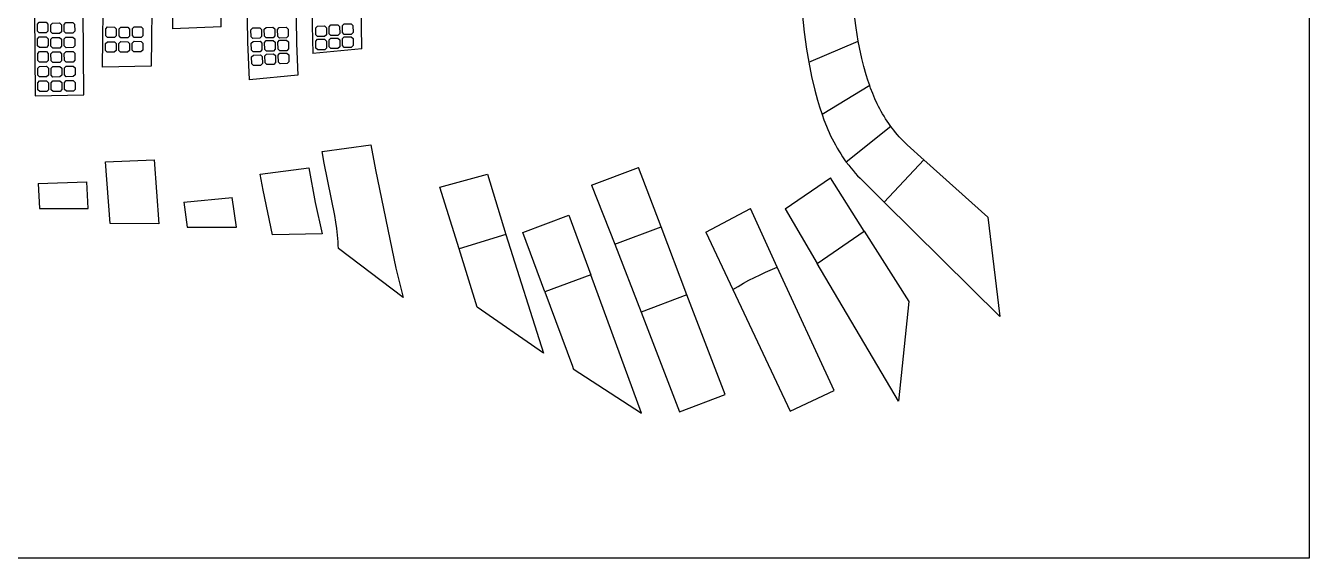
# Model space of a CAD drawing. Header units: millimetres. Extents: x 19106 to 24547, y 13072 to 17462.
# Drawn here: x 22107 to 23627, y 14549 to 15179 of the extents above; entities that cross this region are included whole.
import ezdxf

# ---------------------------------------------------------------- set-up
doc = ezdxf.new("R2010")
doc.units = ezdxf.units.MM
doc.header["$LTSCALE"] = 100
doc.header["$MEASUREMENT"] = 0
doc.layers.add('Default', color=7, linetype='Continuous')
doc.layers.add('PV CELL', color=1, linetype='Continuous')

msp = doc.modelspace()

# ---------------------------------------------------------------- linework, layer by layer
at = {"layer": 'Default'}
msp.add_lwpolyline([(23627, 14548.7), (20501.9, 14548.7), (20501.9, 16905), (23627, 16905)], close=True, dxfattribs=at)
for points in [[(22282.2, 15276.6), (22280.6, 15175.1)], [(22338.3, 15177.3), (22339.9, 15277.2)], [(22504.9, 15151.5), (22504.1, 15205.3), (22504.5, 15248.7)], [(22446.5, 15245.8), (22446.1, 15178.8), (22446.8, 15145.9)], [(22197.7, 15129.6), (22198.8, 15228.8)], [(22256.4, 15229.1), (22255.3, 15130.9)], [(23092.8, 15160.3), (23090.2, 15176.3), (23087.5, 15196.2), (23085, 15220.5)], [(22371.7, 15114.8), (22369.8, 15159.1), (22369.1, 15214.2)], [(22426.6, 15217.4), (22427.4, 15157.7), (22429.1, 15120.1)], [(23025.1, 15205.5), (23028.8, 15171.1), (23031.6, 15150.8), (23034.2, 15135.6)], [(22117.2, 15194.3), (22118, 15095.7)], [(22175.5, 15097), (22174.7, 15195)], [(22338.3, 15177.3), (22280.6, 15175.1)], [(23034.2, 15135.6), (23092.8, 15160.3)], [(23034.2, 15135.6), (23092.8, 15160.3)], [(23106.4, 15107.8), (23104.2, 15114.2), (23102.2, 15120.6), (23099.5, 15130.3), (23097.1, 15140), (23094.2, 15153.1), (23092.8, 15160.3)], [(22504.9, 15151.5), (22446.8, 15145.9)], [(22255.3, 15130.9), (22197.7, 15129.6)], [(23034.2, 15135.6), (23037.5, 15118.6), (23041.3, 15102.6), (23044.5, 15090.8), (23046.8, 15082.9), (23049.9, 15073.5)], [(22429.1, 15120.1), (22371.7, 15114.8)], [(22118, 15095.7), (22175.5, 15097)], [(23106.4, 15107.8), (23049.9, 15073.5)], [(23106.4, 15107.8), (23049.9, 15073.5)], [(23131.4, 15059.6), (23128.9, 15063), (23127, 15065.8), (23125.1, 15068.6), (23123.4, 15071.5), (23121.6, 15074.3), (23120, 15077.2), (23118.4, 15080.2), (23116.8, 15083.2), (23115.4, 15086.2), (23112.5, 15092.3), (23109.9, 15098.4), (23107.5, 15104.7), (23106.4, 15107.8)], [(23049.9, 15073.5), (23052.1, 15067.4), (23055.1, 15059.8), (23056.7, 15056), (23058.3, 15052.2), (23060, 15048.5), (23061.8, 15044.8), (23063.7, 15041.2), (23065.7, 15037.6), (23067.7, 15034), (23069.8, 15030.5), (23072, 15027), (23074.2, 15023.6), (23076.6, 15020.2), (23078.6, 15017.4)], [(23131.4, 15059.6), (23078.6, 15017.4)], [(23131.4, 15059.6), (23078.6, 15017.4)], [(23170.7, 15019.8), (23150.8, 15037.8), (23148.4, 15040.1), (23146, 15042.4), (23143.7, 15044.9), (23141.4, 15047.3), (23139.2, 15049.8), (23137, 15052.4), (23134.9, 15055), (23132.8, 15057.6), (23131.4, 15059.6)], [(22457.9, 15029.8), (22515.6, 15037.8)], [(22515.6, 15037.8), (22521, 15008.2), (22545.2, 14891.8), (22553.8, 14857.2)], [(22477.2, 14915.3), (22477, 14919.2), (22476.8, 14923.1), (22476.2, 14931), (22475.3, 14938.8), (22474.1, 14946.5), (22472.8, 14954.3), (22460.3, 15015.9), (22457.9, 15029.8)], [(22201.4, 15017.5), (22258.8, 15019.9)], [(22206.7, 14944.7), (22201.4, 15017.5)], [(22258.8, 15019.9), (22264.5, 14944.2)], [(22384.6, 15003.1), (22442, 15010.7)], [(22442, 15010.7), (22449.8, 14969.5), (22457.8, 14932.4)], [(22776.9, 14990.2), (22832.7, 15010.9)], [(22859.2, 14940.8), (22832.7, 15010.9)], [(23078.6, 15017.4), (23081.5, 15013.7), (23084, 15010.5), (23086.6, 15007.3), (23089.3, 15004.2), (23092.1, 15001.2), (23094.9, 14998.2), (23123.6, 14969.8)], [(23123.6, 14969.8), (23170.6, 15019.9)], [(23123.6, 14969.8), (23170.6, 15019.9)], [(23170.6, 15019.9), (23246.3, 14952.3)], [(22121.6, 14992), (22179.1, 14993.9)], [(22121.6, 14992), (22123.1, 14962.3)], [(22180.7, 14962.3), (22179.1, 14993.9)], [(22398.9, 14931.4), (22388, 14984), (22384.6, 15003.1)], [(22597.3, 14987.9), (22653.7, 15003.1)], [(22653.7, 15003.1), (22675.4, 14931.6)], [(22776.9, 14990.2), (22804.4, 14920.2)], [(23006.1, 14962.1), (23060, 14998.7)], [(23099.7, 14935.7), (23060, 14998.7)], [(22293.9, 14970), (22351.4, 14975.4)], [(22356.3, 14940.5), (22351.4, 14975.4)], [(22620.3, 14914.7), (22597.3, 14987.9)], [(22123.1, 14962.3), (22180.7, 14962.3)], [(22293.9, 14970), (22298, 14940.5)], [(22912.4, 14934.5), (22965, 14962.5)], [(22996.6, 14892.9), (22965, 14962.5)], [(23006.1, 14962.1), (23044.2, 14897.5)], [(23260.3, 14834.7), (23123.6, 14969.8)], [(22264.5, 14944.2), (22206.7, 14944.7)], [(22695.6, 14934), (22750.2, 14954.5)], [(22750.2, 14954.5), (22775.9, 14883.9)], [(23246.3, 14952.3), (23260.3, 14834.7)], [(22298, 14940.5), (22356.3, 14940.5)], [(22457.8, 14932.4), (22398.9, 14931.4)], [(22675.4, 14931.6), (22620.3, 14914.7)], [(22675.4, 14931.6), (22620.3, 14914.7)], [(22675.5, 14931.8), (22720, 14791.3)], [(22721.8, 14863.8), (22695.6, 14934)], [(22804.4, 14920.2), (22859.2, 14940.8)], [(22804.4, 14920.2), (22859.2, 14940.8)], [(22889.9, 14860.3), (22859.2, 14940.8)], [(22912.4, 14934.5), (22944.4, 14866.5)], [(23044.2, 14897.5), (23099.7, 14935.7)], [(23044.2, 14897.5), (23099.7, 14935.7)], [(23099.7, 14935.7), (23152.7, 14852.3)], [(22553.8, 14857.2), (22477.2, 14915.3)], [(22641.6, 14845.8), (22620.3, 14914.7)], [(22804.4, 14920.2), (22835.8, 14839.7)], [(22775.9, 14883.9), (22721.8, 14863.8)], [(22775.9, 14883.9), (22721.8, 14863.8)], [(22836.1, 14720.5), (22775.9, 14883.9)], [(22944.4, 14866.5), (22950.6, 14870.4), (22957, 14874.1), (22963.4, 14877.6), (22969.9, 14880.9), (22976.5, 14884.1), (22983.1, 14887.1), (22996.6, 14892.9)], [(22944.4, 14866.5), (22950.6, 14870.4), (22957, 14874.1), (22963.4, 14877.6), (22969.9, 14880.9), (22976.5, 14884.1), (22983.1, 14887.1), (22996.6, 14892.9)], [(23064.3, 14747), (22996.6, 14892.9)], [(23140.4, 14734.4), (23044.2, 14897.5)], [(22721.8, 14863.8), (22754.2, 14776.1), (22754.5, 14775.5), (22754.6, 14775.1), (22754.7, 14774.8), (22754.8, 14774.5), (22754.8, 14774.2), (22754.9, 14774), (22754.9, 14773.8), (22754.9, 14773.7), (22755, 14773.5), (22755, 14773.4), (22755, 14773.2), (22755, 14773.1), (22755, 14772.9)], [(22889.9, 14860.3), (22835.8, 14839.7)], [(22889.9, 14860.3), (22835.8, 14839.7)], [(22935, 14742.6), (22889.9, 14860.3)], [(22944.4, 14866.5), (23012.2, 14722.6)], [(22720, 14791.3), (22641.6, 14845.8)], [(22835.8, 14839.7), (22881.3, 14721.9)], [(23152.7, 14852.3), (23140.4, 14734.4)], [(22755, 14772.9), (22836.1, 14720.5)], [(23012.2, 14722.6), (23064.3, 14747)], [(22881.3, 14721.9), (22935, 14742.6)]]:
    msp.add_lwpolyline(points, dxfattribs=at)
at = {"layer": 'PV CELL'}
for points in [[(22122.9, 15170.2), (22120.7, 15172.3), (22120.7, 15180.6), (22122.8, 15182.7), (22131.1, 15182.8), (22133.2, 15180.7), (22133.2, 15172.4), (22131.2, 15170.3), (22122.9, 15170.2)], [(22138.6, 15169.3), (22136.5, 15171.4), (22136.5, 15179.7), (22138.5, 15181.8), (22146.8, 15181.9), (22149, 15179.8), (22149, 15171.5), (22146.9, 15169.4), (22138.6, 15169.3)], [(22154.4, 15169.9), (22152.3, 15172), (22152.2, 15180.3), (22154.3, 15182.4), (22162.6, 15182.4), (22164.7, 15180.4), (22164.8, 15172.1), (22162.7, 15170), (22154.4, 15169.9)], [(22212.1, 15177.1), (22214.1, 15175), (22214, 15166.7), (22211.9, 15164.6), (22203.6, 15164.7), (22201.5, 15166.8), (22201.6, 15175.1), (22203.8, 15177.2), (22212.1, 15177.1)], [(22227.8, 15176.9), (22229.9, 15174.8), (22229.8, 15166.5), (22227.7, 15164.4), (22219.4, 15164.5), (22217.3, 15166.7), (22217.4, 15175), (22219.5, 15177), (22227.8, 15176.9)], [(22243.6, 15177.3), (22245.7, 15175.2), (22245.6, 15166.9), (22243.5, 15164.8), (22235.2, 15164.9), (22233.1, 15167), (22233.2, 15175.3), (22235.3, 15177.4), (22243.6, 15177.3)], [(22383.9, 15176.3), (22386, 15174.3), (22386.2, 15166), (22384.2, 15163.8), (22375.9, 15163.6), (22373.7, 15165.7), (22373.5, 15174), (22375.6, 15176.1), (22383.9, 15176.3)], [(22399.6, 15176.9), (22401.8, 15174.9), (22402, 15166.6), (22400, 15164.4), (22391.7, 15164.2), (22389.5, 15166.2), (22389.3, 15174.5), (22391.4, 15176.7), (22399.6, 15176.9)], [(22415.4, 15176.8), (22417.6, 15174.7), (22417.8, 15166.4), (22415.8, 15164.3), (22407.5, 15164.1), (22405.3, 15166.1), (22405.1, 15174.4), (22407.1, 15176.6), (22415.4, 15176.8)], [(22452.5, 15165.8), (22450.4, 15167.9), (22450.4, 15176.2), (22452.5, 15178.3), (22460.8, 15178.4), (22462.9, 15176.3), (22462.9, 15168), (22460.8, 15165.9), (22452.5, 15165.8)], [(22468.3, 15167.1), (22466.2, 15169.2), (22466.1, 15177.5), (22468.2, 15179.6), (22476.5, 15179.7), (22478.6, 15177.6), (22478.7, 15169.3), (22476.6, 15167.2), (22468.3, 15167.1)], [(22484.1, 15168.4), (22482, 15170.5), (22481.9, 15178.8), (22484, 15180.9), (22492.3, 15180.9), (22494.4, 15178.8), (22494.5, 15170.5), (22492.4, 15168.4), (22484.1, 15168.4)], [(22123, 15152.9), (22120.9, 15154.9), (22120.8, 15163.2), (22122.9, 15165.4), (22131.2, 15165.4), (22133.3, 15163.3), (22133.4, 15155.1), (22131.3, 15152.9), (22123, 15152.9)], [(22138.8, 15152.2), (22136.7, 15154.3), (22136.6, 15162.6), (22138.7, 15164.7), (22147, 15164.8), (22149.1, 15162.7), (22149.2, 15154.4), (22147.1, 15152.3), (22138.8, 15152.2)], [(22154.6, 15152.7), (22152.4, 15154.8), (22152.4, 15163.1), (22154.5, 15165.2), (22162.8, 15165.3), (22164.9, 15163.2), (22164.9, 15154.9), (22162.9, 15152.8), (22154.6, 15152.7)], [(22211.8, 15159.7), (22213.9, 15157.6), (22213.8, 15149.3), (22211.7, 15147.2), (22203.4, 15147.3), (22201.3, 15149.4), (22201.4, 15157.7), (22203.6, 15159.8), (22211.8, 15159.7)], [(22227.6, 15159.8), (22229.7, 15157.7), (22229.6, 15149.4), (22227.5, 15147.3), (22219.2, 15147.4), (22217.1, 15149.5), (22217.2, 15157.8), (22219.3, 15159.9), (22227.6, 15159.8)], [(22243.4, 15160.2), (22245.5, 15158), (22245.4, 15149.7), (22243.3, 15147.7), (22235, 15147.8), (22232.9, 15149.9), (22233, 15158.2), (22235.1, 15160.3), (22243.4, 15160.2)], [(22384.3, 15160.3), (22386.4, 15158.2), (22386.6, 15150), (22384.6, 15147.8), (22376.3, 15147.6), (22374.2, 15149.6), (22373.9, 15157.9), (22376, 15160.1), (22384.3, 15160.3)], [(22400, 15161.2), (22402.2, 15159.1), (22402.4, 15150.8), (22400.4, 15148.7), (22392.1, 15148.5), (22389.9, 15150.5), (22389.7, 15158.8), (22391.7, 15161), (22400, 15161.2)], [(22415.8, 15161.6), (22418, 15159.5), (22418.2, 15151.2), (22416.1, 15149.1), (22407.8, 15148.9), (22405.7, 15150.9), (22405.5, 15159.2), (22407.5, 15161.4), (22415.8, 15161.6)], [(22452.6, 15150.2), (22450.5, 15152.3), (22450.4, 15160.6), (22452.5, 15162.7), (22460.8, 15162.7), (22462.9, 15160.6), (22463, 15152.3), (22460.9, 15150.2), (22452.6, 15150.2)], [(22468.3, 15151.6), (22466.2, 15153.7), (22466.2, 15162), (22468.3, 15164.1), (22476.6, 15164.1), (22478.7, 15162), (22478.7, 15153.7), (22476.6, 15151.6), (22468.3, 15151.6)], [(22484.1, 15153), (22482, 15155.1), (22482, 15163.4), (22484.1, 15165.5), (22492.4, 15165.5), (22494.5, 15163.4), (22494.5, 15155.1), (22492.4, 15153), (22484.1, 15153)], [(22123.1, 15135.5), (22121, 15137.6), (22121, 15145.9), (22123, 15148), (22131.3, 15148.1), (22133.5, 15146), (22133.5, 15137.7), (22131.4, 15135.6), (22123.1, 15135.5)], [(22138.9, 15135.1), (22136.8, 15137.2), (22136.7, 15145.5), (22138.8, 15147.6), (22147.1, 15147.7), (22149.2, 15145.6), (22149.3, 15137.3), (22147.2, 15135.2), (22138.9, 15135.1)], [(22154.7, 15135.6), (22152.6, 15137.7), (22152.5, 15146), (22154.6, 15148.1), (22162.9, 15148.1), (22165, 15146.1), (22165.1, 15137.8), (22163, 15135.6), (22154.7, 15135.6)], [(22384.7, 15144.3), (22386.8, 15142.2), (22387.1, 15133.9), (22385, 15131.8), (22376.7, 15131.5), (22374.6, 15133.6), (22374.3, 15141.9), (22376.4, 15144), (22384.7, 15144.3)], [(22400.4, 15145.4), (22402.6, 15143.4), (22402.8, 15135.1), (22400.8, 15132.9), (22392.5, 15132.7), (22390.3, 15134.8), (22390.1, 15143.1), (22392.1, 15145.2), (22400.4, 15145.4)], [(22416.2, 15146.4), (22418.4, 15144.3), (22418.6, 15136), (22416.5, 15133.9), (22408.2, 15133.7), (22406.1, 15135.7), (22405.9, 15144), (22407.9, 15146.1), (22416.2, 15146.4)], [(22123.3, 15118.1), (22121.2, 15120.2), (22121.1, 15128.5), (22123.2, 15130.6), (22131.5, 15130.7), (22133.6, 15128.6), (22133.7, 15120.3), (22131.6, 15118.2), (22123.3, 15118.1)], [(22139.1, 15118), (22137, 15120.1), (22136.9, 15128.4), (22139, 15130.5), (22147.3, 15130.6), (22149.4, 15128.5), (22149.5, 15120.2), (22147.4, 15118.1), (22139.1, 15118)], [(22154.8, 15118.4), (22152.7, 15120.5), (22152.7, 15128.8), (22154.7, 15130.9), (22163, 15131), (22165.2, 15128.9), (22165.2, 15120.6), (22163.1, 15118.5), (22154.8, 15118.4)], [(22123.4, 15100.8), (22121.3, 15102.8), (22121.2, 15111.1), (22123.3, 15113.3), (22131.6, 15113.3), (22133.7, 15111.2), (22133.8, 15102.9), (22131.7, 15100.8), (22123.4, 15100.8)], [(22139.2, 15100.9), (22137.1, 15103), (22137, 15111.3), (22139.1, 15113.4), (22147.4, 15113.4), (22149.5, 15111.4), (22149.6, 15103.1), (22147.5, 15100.9), (22139.2, 15100.9)], [(22155, 15101.3), (22152.9, 15103.3), (22152.8, 15111.6), (22154.9, 15113.8), (22163.2, 15113.8), (22165.3, 15111.7), (22165.4, 15103.4), (22163.3, 15101.3), (22155, 15101.3)]]:
    msp.add_lwpolyline(points, dxfattribs=at)

doc.saveas('drawing.dxf')
